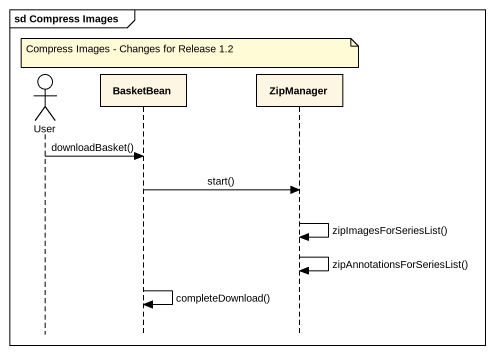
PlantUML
@startuml
mainframe sd Compress Images
hide footbox
actor User
participant BasketBean
participant ZipManager

note over BasketBean : Compress Images - Changes for Release 1.2
User -> BasketBean : downloadBasket()
BasketBean -> ZipManager : start()
ZipManager -> ZipManager : zipImagesForSeriesList()
ZipManager -> ZipManager : zipAnnotationsForSeriesList()
BasketBean -> BasketBean : completeDownload()
@enduml
